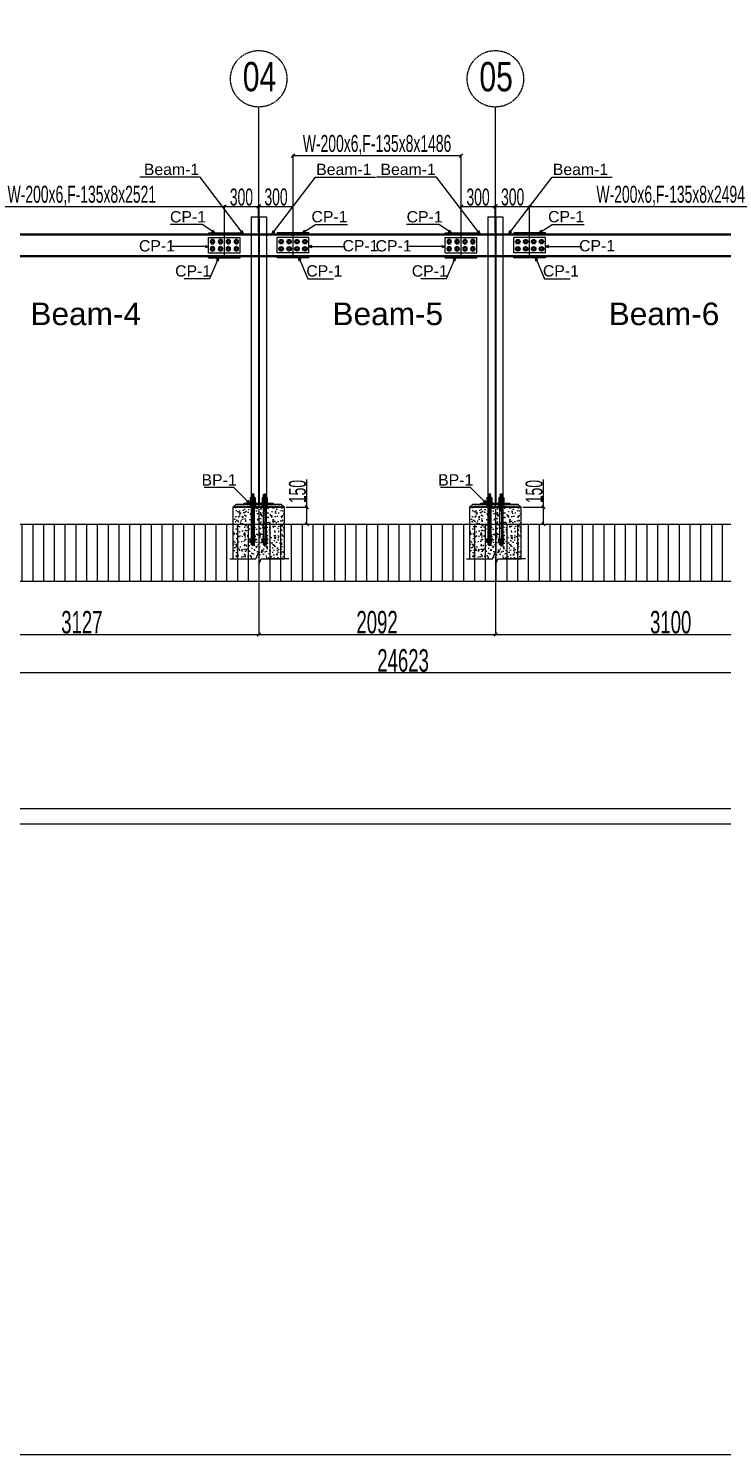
# Model space of a CAD drawing. Header units: millimetres. Extents: x -2070542 to 12330240, y -55001 to 6949969.
# Drawn here: x 1817952 to 1824087, y -55001 to -42397 of the extents above; entities that cross this region are included whole.
import ezdxf

# ---------------------------------------------------------------- set-up
doc = ezdxf.new("R2010")
doc.units = ezdxf.units.MM
doc.header["$LTSCALE"] = 0.5
doc.header["$PDMODE"] = 3
doc.linetypes.add('CENTER2', pattern=[1.125, 0.75, -0.125, 0.125, -0.125])
doc.linetypes.add('DASHDOT2', pattern=[0.5, 0.25, -0.125, 0, -0.125])
for name, color, linetype, lineweight in [('Dimantion', 7, 'Continuous', 9), ('GRIED', 251, 'Continuous', 5), ('HACTH', 8, 'Continuous', 5), ('Profile Sheet', 130, 'Continuous', 9), ('steel col', 1, 'Continuous', 13)]:
    doc.layers.add(name, color=color, linetype=linetype, lineweight=lineweight)
doc.layers.add('G text', color=7, linetype='Continuous')
doc.styles.add('MONOTEXT', font='arial.ttf')
doc.styles.get("Standard").update_dxf_attribs({"font": 'swisscl.ttf', "width": 0.8})
doc.styles.add('style01', font='swisscl.ttf')
doc.dimstyles.new('dim40', dxfattribs={"dimtxt": 40, "dimasz": 30, "dimexe": 10, "dimexo": 15, "dimgap": 5, "dimtad": 1, "dimdec": 0, "dimzin": 0, "dimdsep": 46, "dimtxsty": 'Standard', "dimblk": 'OBLIQUE', "dimcen": 0, "dimclrd": 94, "dimclre": 94, "dimclrt": 6, "dimadec": 0, "dimazin": 0, "dimtfac": 1, "dimtdec": 0, "dimtofl": 0, "dimtmove": 0, "dimatfit": 3, "dimldrblk": 'OPEN30', "dimfxl": 100, "dimtolj": 1, "dimtzin": 0, "dimlwd": 13, "dimlwe": 13, "dimarcsym": 0})
pattern_1 = [(50, (2101750.92, -80090), (91.092334, -7.969543), [9.525, -104.775]), (355, (2101750.92, -80090), (-17.621413, 95.52832), [7.62, -83.82]), (100.451, (2101758.51, -80090.67), (73.47125, 87.558344), [8.095, -89.045]), (46.1842, (2101750.92, -80064.6), (135.53952, -21.021164), [14.2875, -157.1625]), (96.6356, (2101762.22, -80066.35), (118.70212, 123.71278), [12.1425, -133.5675]), (351.184, (2101750.92, -80064.6), (118.7023, 123.71256), [11.43, -125.73]), (21, (2101763.62, -80070.95), (75.80744, -51.13276), [9.525, -104.775]), (326, (2101763.62, -80070.95), (30.901014, 92.093983), [7.62, -83.82]), (71.4514, (2101769.94, -80075.21), (106.708245, 40.96143), [8.095, -89.045]), (37.5, (2101750.92, -80090.003), (1.5443016, 42.2775194), [0, -82.804, 0, -85.09, 0, -84.1375]), (7.5, (2101750.92, -80090.003), (33.409831, 50.0902874), [0, -48.514, 0, -80.899, 0, -32.0675]), (327.5, (2101722.6, -80090.003), (67.7952976, -2.864372), [0, -31.75, 0, -99.06, 0, -131.445]), (317.5, (2101709.9, -80090.003), (74.064591, 12.713246), [0, -41.275, 0, -65.786, 0, -93.345])]
pattern_2 = [(180, (1538222.855, -80095.003), (-2.38125, 4.7625), [0, -4.7625])]
pattern_3 = [(50, (2103842.92, -80090), (91.092334, -7.969543), [9.525, -104.775]), (355, (2103842.92, -80090), (-17.621413, 95.52832), [7.62, -83.82]), (100.451, (2103850.51, -80090.67), (73.47125, 87.558344), [8.095, -89.045]), (46.1842, (2103842.92, -80064.6), (135.53952, -21.021164), [14.2875, -157.1625]), (96.6356, (2103854.22, -80066.35), (118.70212, 123.71278), [12.1425, -133.5675]), (351.184, (2103842.92, -80064.6), (118.7023, 123.71256), [11.43, -125.73]), (21, (2103855.62, -80070.95), (75.80744, -51.13276), [9.525, -104.775]), (326, (2103855.62, -80070.95), (30.901014, 92.093983), [7.62, -83.82]), (71.4514, (2103861.94, -80075.21), (106.708245, 40.96143), [8.095, -89.045]), (37.5, (2103842.92, -80090.003), (1.5443016, 42.2775194), [0, -82.804, 0, -85.09, 0, -84.1375]), (7.5, (2103842.92, -80090.003), (33.409831, 50.0902874), [0, -48.514, 0, -80.899, 0, -32.0675]), (327.5, (2103814.6, -80090.003), (67.7952976, -2.864372), [0, -31.75, 0, -99.06, 0, -131.445]), (317.5, (2103801.9, -80090.003), (74.064591, 12.713246), [0, -41.275, 0, -65.786, 0, -93.345])]
pattern_4 = [(180, (1540314.855, -80095.003), (-2.38125, 4.7625), [0, -4.7625])]

# ---------------------------------------------------------------- blocks, each defined once
blk = doc.blocks.new('Hex Nut - 10 mm side')
at = {"color": 0, "linetype": 'Continuous'}
for p, q in [((-9.2, -6.8), (-9.2, 6.8)), ((-0.7, 9.1), (-8.5, 9.1)), ((-0.7, 4.5), (-8.5, 4.5)), ((0, -6.8), (0, 6.8)), ((-0.7, -4.5), (-8.5, -4.5)), ((-0.7, -9.1), (-8.5, -9.1))]:
    blk.add_line(p, q, dxfattribs=at)
for centre, radius, start, end in [((-5, 6.8), 4.19, 147.1328, 212.8672), ((6.6, 0), 15.7, 163.2214, 196.7786), ((-4.2, 6.8), 4.19, 327.1328, 32.8672), ((-15.7, 0), 15.7, 343.2214, 16.7787), ((-5, -6.8), 4.19, 147.1328, 212.8672), ((-4.2, -6.8), 4.19, 327.1328, 32.8672)]:
    blk.add_arc(centre, radius, start, end, dxfattribs=at)
blk = doc.blocks.new('dfewer')
at = {"layer": 'Profile Sheet', "ltscale": 8}
blk.add_line((2170268, 1870420), (2170268, 1869965), dxfattribs=at)
at = {"layer": 'steel col', "lineweight": 9}
for p, q in [((2170280, 1870415), (2170256, 1870415)), ((2170258, 1870412), (2170256, 1870415)), ((2170279, 1870412), (2170256, 1870415)), ((2170256, 1870410), (2170258, 1870412)), ((2170280, 1870410), (2170256, 1870410)), ((2170258, 1870407), (2170256, 1870410)), ((2170279, 1870407), (2170256, 1870410)), ((2170256, 1870405), (2170258, 1870407)), ((2170280, 1870405), (2170256, 1870405)), ((2170258, 1870402), (2170256, 1870405)), ((2170279, 1870402), (2170256, 1870405)), ((2170256, 1870400), (2170258, 1870402)), ((2170280, 1870400), (2170256, 1870400)), ((2170258, 1870397), (2170256, 1870400)), ((2170279, 1870397), (2170256, 1870400)), ((2170256, 1870395), (2170258, 1870397)), ((2170280, 1870395), (2170256, 1870395)), ((2170258, 1870392), (2170256, 1870395)), ((2170279, 1870392), (2170256, 1870395)), ((2170256, 1870390), (2170258, 1870392)), ((2170280, 1870390), (2170256, 1870390)), ((2170258, 1870387), (2170256, 1870390)), ((2170279, 1870387), (2170256, 1870390)), ((2170256, 1870385), (2170258, 1870387)), ((2170280, 1870385), (2170256, 1870385)), ((2170257, 1870383), (2170256, 1870385)), ((2170271, 1870383), (2170256, 1870385)), ((2170279, 1870412), (2170258, 1870412)), ((2170280, 1870410), (2170258, 1870412)), ((2170279, 1870407), (2170258, 1870407)), ((2170280, 1870405), (2170258, 1870407)), ((2170279, 1870402), (2170258, 1870402)), ((2170280, 1870400), (2170258, 1870402)), ((2170279, 1870397), (2170258, 1870397)), ((2170280, 1870395), (2170258, 1870397)), ((2170279, 1870392), (2170258, 1870392)), ((2170280, 1870390), (2170258, 1870392)), ((2170279, 1870387), (2170258, 1870387)), ((2170280, 1870385), (2170258, 1870387)), ((2170279, 1870412), (2170280, 1870415)), ((2170280, 1870410), (2170279, 1870412)), ((2170279, 1870407), (2170280, 1870410)), ((2170280, 1870405), (2170279, 1870407)), ((2170279, 1870402), (2170280, 1870405)), ((2170280, 1870400), (2170279, 1870402)), ((2170279, 1870397), (2170280, 1870400)), ((2170280, 1870395), (2170279, 1870397)), ((2170279, 1870392), (2170280, 1870395)), ((2170280, 1870390), (2170279, 1870392)), ((2170279, 1870387), (2170280, 1870390)), ((2170280, 1870385), (2170279, 1870387)), ((2170279, 1870383), (2170280, 1870385)), ((2170239, 1870338), (2170239, 1870335)), ((2170297, 1870338), (2170239, 1870338)), ((2170268, 1870335), (2170239, 1870335)), ((2170239, 1870335), (2170298, 1870335)), ((2170288, 1870335), (2170248, 1870335)), ((2170280, 1870335), (2170256, 1870335)), ((2170256, 1870332), (2170258, 1870335)), ((2170280, 1870332), (2170256, 1870332)), ((2170258, 1870330), (2170256, 1870332)), ((2170279, 1870330), (2170256, 1870332)), ((2170256, 1870327), (2170258, 1870330)), ((2170280, 1870327), (2170256, 1870327)), ((2170258, 1870325), (2170256, 1870327)), ((2170280, 1870301), (2170256, 1870301)), ((2170258, 1870298), (2170256, 1870301)), ((2170279, 1870298), (2170256, 1870301)), ((2170256, 1870295), (2170258, 1870298)), ((2170280, 1870295), (2170256, 1870295)), ((2170280, 1870295), (2170256, 1870295)), ((2170258, 1870292), (2170256, 1870295)), ((2170279, 1870292), (2170256, 1870295)), ((2170256, 1870289), (2170258, 1870292)), ((2170280, 1870289), (2170256, 1870289)), ((2170280, 1870289), (2170256, 1870289)), ((2170258, 1870287), (2170256, 1870289)), ((2170279, 1870287), (2170256, 1870289)), ((2170256, 1870284), (2170258, 1870287)), ((2170280, 1870284), (2170256, 1870284)), ((2170280, 1870284), (2170256, 1870284)), ((2170258, 1870281), (2170256, 1870284)), ((2170279, 1870281), (2170256, 1870284)), ((2170256, 1870278), (2170258, 1870281)), ((2170280, 1870278), (2170256, 1870278)), ((2170280, 1870278), (2170256, 1870278)), ((2170258, 1870276), (2170256, 1870278)), ((2170279, 1870276), (2170256, 1870278)), ((2170256, 1870273), (2170258, 1870276)), ((2170280, 1870273), (2170256, 1870273)), ((2170280, 1870273), (2170256, 1870273)), ((2170258, 1870270), (2170256, 1870273)), ((2170279, 1870270), (2170256, 1870273)), ((2170256, 1870267), (2170258, 1870270)), ((2170280, 1870267), (2170256, 1870267)), ((2170280, 1870267), (2170256, 1870267)), ((2170258, 1870265), (2170256, 1870267)), ((2170279, 1870265), (2170256, 1870267)), ((2170256, 1870265), (2170280, 1870265)), ((2170257, 1870323), (2170258, 1870325)), ((2170279, 1870335), (2170258, 1870335)), ((2170280, 1870332), (2170258, 1870335)), ((2170279, 1870330), (2170258, 1870330)), ((2170280, 1870327), (2170258, 1870330)), ((2170279, 1870325), (2170258, 1870325)), ((2170280, 1870323), (2170258, 1870325)), ((2170279, 1870298), (2170258, 1870298)), ((2170280, 1870295), (2170258, 1870298)), ((2170279, 1870292), (2170258, 1870292)), ((2170280, 1870289), (2170258, 1870292)), ((2170279, 1870287), (2170258, 1870287)), ((2170280, 1870284), (2170258, 1870287)), ((2170279, 1870281), (2170258, 1870281)), ((2170280, 1870278), (2170258, 1870281)), ((2170279, 1870276), (2170258, 1870276)), ((2170280, 1870273), (2170258, 1870276)), ((2170279, 1870270), (2170258, 1870270)), ((2170280, 1870267), (2170258, 1870270)), ((2170279, 1870265), (2170258, 1870265)), ((2170268, 1870335), (2170297, 1870335)), ((2170280, 1870332), (2170279, 1870335)), ((2170279, 1870330), (2170280, 1870332)), ((2170280, 1870327), (2170279, 1870330)), ((2170279, 1870325), (2170280, 1870327)), ((2170280, 1870323), (2170279, 1870325)), ((2170279, 1870298), (2170280, 1870301)), ((2170280, 1870295), (2170279, 1870298)), ((2170279, 1870292), (2170280, 1870295)), ((2170280, 1870289), (2170279, 1870292)), ((2170279, 1870287), (2170280, 1870289)), ((2170280, 1870284), (2170279, 1870287)), ((2170279, 1870281), (2170280, 1870284)), ((2170280, 1870278), (2170279, 1870281)), ((2170279, 1870276), (2170280, 1870278)), ((2170280, 1870273), (2170279, 1870276)), ((2170279, 1870270), (2170280, 1870273)), ((2170280, 1870267), (2170279, 1870270)), ((2170279, 1870265), (2170280, 1870267)), ((2170297, 1870335), (2170297, 1870338)), ((2170268, 1870015), (2170239, 1870015)), ((2170239, 1870015), (2170297, 1870015)), ((2170239, 1870015), (2170239, 1870012)), ((2170297, 1870012), (2170239, 1870012)), ((2170288, 1870015), (2170248, 1870015)), ((2170268, 1870015), (2170297, 1870015)), ((2170297, 1870015), (2170297, 1870012)), ((2170256, 1869985), (2170258, 1869987)), ((2170280, 1869985), (2170256, 1869985)), ((2170258, 1869982), (2170256, 1869985)), ((2170279, 1869982), (2170256, 1869985)), ((2170256, 1869980), (2170258, 1869982)), ((2170280, 1869980), (2170256, 1869980)), ((2170258, 1869977), (2170256, 1869980)), ((2170279, 1869977), (2170256, 1869980)), ((2170256, 1869975), (2170258, 1869977)), ((2170280, 1869975), (2170256, 1869975)), ((2170258, 1869972), (2170256, 1869975)), ((2170279, 1869972), (2170256, 1869975)), ((2170256, 1869970), (2170258, 1869972)), ((2170280, 1869970), (2170256, 1869970)), ((2170258, 1869967), (2170256, 1869970)), ((2170279, 1869967), (2170256, 1869970)), ((2170256, 1869965), (2170258, 1869967)), ((2170280, 1869965), (2170256, 1869965)), ((2170258, 1869987), (2170257, 1869989)), ((2170279, 1869987), (2170258, 1869987)), ((2170280, 1869985), (2170258, 1869987)), ((2170279, 1869982), (2170258, 1869982)), ((2170280, 1869980), (2170258, 1869982)), ((2170279, 1869977), (2170258, 1869977)), ((2170280, 1869975), (2170258, 1869977)), ((2170279, 1869972), (2170258, 1869972)), ((2170280, 1869970), (2170258, 1869972)), ((2170279, 1869967), (2170258, 1869967)), ((2170279, 1869967), (2170258, 1869967)), ((2170280, 1869965), (2170258, 1869967)), ((2170279, 1869987), (2170265, 1869989)), ((2170279, 1869987), (2170280, 1869989)), ((2170280, 1869985), (2170279, 1869987)), ((2170279, 1869982), (2170280, 1869985)), ((2170280, 1869980), (2170279, 1869982)), ((2170279, 1869977), (2170280, 1869980)), ((2170280, 1869975), (2170279, 1869977)), ((2170279, 1869972), (2170280, 1869975)), ((2170280, 1869970), (2170279, 1869972)), ((2170279, 1869967), (2170280, 1869970)), ((2170280, 1869965), (2170279, 1869967))]:
    blk.add_line(p, q, dxfattribs=at)
blk.add_lwpolyline([(2170280, 1869965), (2170280, 1870301), (2170256, 1870301), (2170256, 1869965)], dxfattribs=at)
at = {"layer": 'steel col', "lineweight": 9, "extrusion": (0, 0, -1), "yscale": 2.453299200162292, "rotation": 90}
for p, xscale, zscale in [((-2170268, 1870383), 2.453299200162292, -2.4532992), ((-2170268, 1870361), 2.453299200162292, -2.4532992), ((-2170268, 1869989), -2.453299200162292, -2.453299200162292)]:
    blk.add_blockref('Hex Nut - 10 mm side', p, dxfattribs=dict(at, xscale=xscale, zscale=zscale))
at = {"layer": 'steel col', "lineweight": 9, "yscale": 2.453299200162292, "zscale": 2.453299200162292, "rotation": 90}
for p, xscale in [((2170268, 1870383), 2.453299200162292), ((2170268, 1870361), 2.453299200162292), ((2170268, 1870323), 2.453299200162292), ((2170268, 1869989), -2.453299200162292)]:
    blk.add_blockref('Hex Nut - 10 mm side', p, dxfattribs=dict(at, xscale=xscale))
blk = doc.blocks.new('_Oblique')
at = {"color": 0, "linetype": 'ByBlock', "lineweight": -2}
blk.add_line((-0.5, -0.5), (0.5, 0.5), dxfattribs=at)
blk = doc.blocks.new('_Open30')
at = {"color": 0, "linetype": 'ByBlock', "lineweight": -2}
for p, q in [((-1, 0.27), (0, 0)), ((0, 0), (-1, -0.27)), ((0, 0), (-1, 0))]:
    blk.add_line(p, q, dxfattribs=at)
blk = doc.blocks.new('*D96')
at = {"color": 94, "lineweight": 13, "transparency": 16777216}
for p, q in [((1820412, -46629), (1820412, -46382)), ((1820229, -46629), (1820422, -46629)), ((1820412, -46779), (1820412, -46629)), ((1820229, -46779), (1820422, -46779))]:
    blk.add_line(p, q, dxfattribs=at)
at = {"layer": 'Defpoints', "color": 0, "lineweight": 13, "transparency": 16777216}
for p in [(1820214, -46629), (1820412, -46629), (1820214, -46779)]:
    blk.add_point(p, dxfattribs=at)
at = {"color": 94, "lineweight": 13, "transparency": 16777216, "xscale": 30, "yscale": 30, "zscale": 30}
for p, rotation in [((1820412, -46629), 90), ((1820412, -46779), 270)]:
    blk.add_blockref('_Oblique', p, dxfattribs=dict(at, rotation=rotation))
at = {"color": 6, "lineweight": 18, "transparency": 16777216, "insert": (1820330, -46490), "char_height": 150, "attachment_point": 5, "rotation": 90}
blk.add_mtext('\\A1;150', dxfattribs=at)
blk = doc.blocks.new('*D97')
at = {"color": 94, "lineweight": 13, "transparency": 16777216}
for p, q in [((1820412, -46629), (1820412, -46382)), ((1820229, -46629), (1820422, -46629)), ((1820412, -46779), (1820412, -46629)), ((1820229, -46779), (1820422, -46779))]:
    blk.add_line(p, q, dxfattribs=at)
at = {"layer": 'Defpoints', "color": 0, "lineweight": 13, "transparency": 16777216}
for p in [(1820214, -46629), (1820412, -46629), (1820214, -46779)]:
    blk.add_point(p, dxfattribs=at)
at = {"color": 94, "lineweight": 13, "transparency": 16777216, "xscale": 30, "yscale": 30, "zscale": 30}
for p, rotation in [((1820412, -46629), 90), ((1820412, -46779), 270)]:
    blk.add_blockref('_Oblique', p, dxfattribs=dict(at, rotation=rotation))
at = {"color": 6, "lineweight": 18, "transparency": 16777216, "insert": (1820330, -46490), "char_height": 150, "attachment_point": 5, "rotation": 90}
blk.add_mtext('\\A1;150', dxfattribs=at)
blk = doc.blocks.new('*D98')
at = {"color": 94, "lineweight": 13, "transparency": 16777216}
for p, q in [((1822504, -46629), (1822504, -46382)), ((1822321, -46629), (1822514, -46629)), ((1822504, -46779), (1822504, -46629)), ((1822321, -46779), (1822514, -46779))]:
    blk.add_line(p, q, dxfattribs=at)
at = {"layer": 'Defpoints', "color": 0, "lineweight": 13, "transparency": 16777216}
for p in [(1822306, -46629), (1822504, -46629), (1822306, -46779)]:
    blk.add_point(p, dxfattribs=at)
at = {"color": 94, "lineweight": 13, "transparency": 16777216, "xscale": 30, "yscale": 30, "zscale": 30}
for p, rotation in [((1822504, -46629), 90), ((1822504, -46779), 270)]:
    blk.add_blockref('_Oblique', p, dxfattribs=dict(at, rotation=rotation))
at = {"color": 6, "lineweight": 18, "transparency": 16777216, "insert": (1822422, -46490), "char_height": 150, "attachment_point": 5, "rotation": 90}
blk.add_mtext('\\A1;150', dxfattribs=at)
blk = doc.blocks.new('*D99')
at = {"color": 94, "lineweight": 13, "transparency": 16777216}
for p, q in [((1822504, -46629), (1822504, -46382)), ((1822321, -46629), (1822514, -46629)), ((1822504, -46779), (1822504, -46629)), ((1822321, -46779), (1822514, -46779))]:
    blk.add_line(p, q, dxfattribs=at)
at = {"layer": 'Defpoints', "color": 0, "lineweight": 13, "transparency": 16777216}
for p in [(1822306, -46629), (1822504, -46629), (1822306, -46779)]:
    blk.add_point(p, dxfattribs=at)
at = {"color": 94, "lineweight": 13, "transparency": 16777216, "xscale": 30, "yscale": 30, "zscale": 30}
for p, rotation in [((1822504, -46629), 90), ((1822504, -46779), 270)]:
    blk.add_blockref('_Oblique', p, dxfattribs=dict(at, rotation=rotation))
at = {"color": 6, "lineweight": 18, "transparency": 16777216, "insert": (1822422, -46490), "char_height": 150, "attachment_point": 5, "rotation": 90}
blk.add_mtext('\\A1;150', dxfattribs=at)
blk = doc.blocks.new('18 mm nut')
at = {"color": 1, "lineweight": 0}
blk.add_lwpolyline([(2042694, 1753460), (2042685, 1753446), (2042694, 1753431), (2042711, 1753431), (2042719, 1753446), (2042711, 1753460)], close=True, dxfattribs=at)
at = {"lineweight": 0}
blk.add_circle((2042702, 1753446), 20, dxfattribs=at)
at = {"color": 7, "linetype": 'DASHDOT2', "lineweight": 15, "ltscale": 20}
blk.add_circle((2042702, 1753446), 11, dxfattribs=at)
at = {"color": 1, "lineweight": 0}
blk.add_circle((2042702, 1753446), 9, dxfattribs=at)
blk = doc.blocks.new('erwrrw')
at = {"layer": 'steel col', "lineweight": 18}
for p, q in [((1844169, 59694), (1844169, 59829)), ((1844169, 59829), (1844449, 59829)), ((1844449, 59694), (1844449, 59829)), ((1844169, 59694), (1844449, 59694))]:
    blk.add_line(p, q, dxfattribs=at)
at = {"lineweight": 13, "extrusion": (0, 0, -1), "zscale": -1}
for p, rotation in [((-2164676, -2613126), 42.52046294639687), ((-2164676, -2613190), 42.52046294639687), ((-2164746, -2613126), 42.52046294639698), ((-2164746, -2613190), 42.52046294639698), ((-2164816, -2613126), 42.52046294639698), ((-2164816, -2613190), 42.52046294639698), ((-2164886, -2613126), 42.52046294639687), ((-2164886, -2613190), 42.52046294639687)]:
    blk.add_blockref('18 mm nut', p, dxfattribs=dict(at, rotation=rotation))
blk = doc.blocks.new('tetet')
at = {"lineweight": 13}
blk.add_line((1842239, 59281), (1842239, 59491), dxfattribs=at)
at = {"color": 6, "const_width": 22}
for points in [[(1842134, 59501), (1842134, 59483)], [(1842204, 59501), (1842204, 59483)], [(1842274, 59501), (1842274, 59483)], [(1842344, 59501), (1842344, 59483)], [(1842134, 59299), (1842134, 59281)], [(1842204, 59299), (1842204, 59281)], [(1842274, 59299), (1842274, 59281)], [(1842344, 59299), (1842344, 59281)]]:
    blk.add_lwpolyline(points, dxfattribs=at)
at = {"layer": 'steel col', "lineweight": 18}
for p, q in [((1842099, 59501), (1842379, 59501)), ((1842099, 59501), (1842099, 59491)), ((1842134, 59483), (1842134, 59493)), ((1842204, 59483), (1842204, 59493)), ((1842274, 59483), (1842274, 59493)), ((1842344, 59483), (1842344, 59493)), ((1842379, 59501), (1842379, 59491)), ((1842099, 59281), (1842099, 59291)), ((1842099, 59281), (1842379, 59281)), ((1842134, 59281), (1842134, 59291)), ((1842204, 59281), (1842204, 59291)), ((1842274, 59281), (1842274, 59291)), ((1842344, 59281), (1842344, 59291)), ((1842379, 59281), (1842379, 59291))]:
    blk.add_line(p, q, dxfattribs=at)
at = {"lineweight": 13}
blk.add_blockref('erwrrw', (-2070, -371), dxfattribs=at)
blk = doc.blocks.new('*D108')
at = {"color": 94, "lineweight": 13, "transparency": 16777216}
for p, q in [((1822082, -44198), (1822082, -43959)), ((1822082, -43969), (1822382, -43969)), ((1822382, -44198), (1822382, -43959))]:
    blk.add_line(p, q, dxfattribs=at)
at = {"layer": 'Defpoints', "color": 0, "lineweight": 13, "transparency": 16777216}
for p in [(1822382, -43969), (1822082, -44213), (1822382, -44213)]:
    blk.add_point(p, dxfattribs=at)
at = {"color": 94, "lineweight": 13, "transparency": 16777216, "xscale": 30, "yscale": 30, "zscale": 30, "rotation": 180}
blk.add_blockref('_Oblique', (1822082, -43969), dxfattribs=at)
at = {"color": 94, "lineweight": 13, "transparency": 16777216, "xscale": 30, "yscale": 30, "zscale": 30}
blk.add_blockref('_Oblique', (1822382, -43969), dxfattribs=at)
at = {"color": 6, "lineweight": 18, "transparency": 16777216, "insert": (1822232, -43887), "char_height": 150, "attachment_point": 5}
blk.add_mtext('\\A1;300', dxfattribs=at)
blk = doc.blocks.new('*D109')
at = {"color": 94, "lineweight": 13, "transparency": 16777216}
for p, q in [((1821776, -44198), (1821776, -43960)), ((1821776, -43970), (1822076, -43970)), ((1822076, -44198), (1822076, -43960))]:
    blk.add_line(p, q, dxfattribs=at)
at = {"layer": 'Defpoints', "color": 0, "lineweight": 13, "transparency": 16777216}
for p in [(1822076, -43970), (1821776, -44213), (1822076, -44213)]:
    blk.add_point(p, dxfattribs=at)
at = {"color": 94, "lineweight": 13, "transparency": 16777216, "xscale": 30, "yscale": 30, "zscale": 30, "rotation": 180}
blk.add_blockref('_Oblique', (1821776, -43970), dxfattribs=at)
at = {"color": 94, "lineweight": 13, "transparency": 16777216, "xscale": 30, "yscale": 30, "zscale": 30}
blk.add_blockref('_Oblique', (1822076, -43970), dxfattribs=at)
at = {"color": 6, "lineweight": 18, "transparency": 16777216, "insert": (1821926, -43888), "char_height": 150, "attachment_point": 5}
blk.add_mtext('\\A1;300', dxfattribs=at)
blk = doc.blocks.new('*D110')
at = {"color": 94, "lineweight": 13, "transparency": 16777216}
for p, q in [((1819990, -44198), (1819990, -43959)), ((1819990, -43969), (1820290, -43969)), ((1820290, -44198), (1820290, -43959))]:
    blk.add_line(p, q, dxfattribs=at)
at = {"layer": 'Defpoints', "color": 0, "lineweight": 13, "transparency": 16777216}
for p in [(1820290, -43969), (1819990, -44213), (1820290, -44213)]:
    blk.add_point(p, dxfattribs=at)
at = {"color": 94, "lineweight": 13, "transparency": 16777216, "xscale": 30, "yscale": 30, "zscale": 30, "rotation": 180}
blk.add_blockref('_Oblique', (1819990, -43969), dxfattribs=at)
at = {"color": 94, "lineweight": 13, "transparency": 16777216, "xscale": 30, "yscale": 30, "zscale": 30}
blk.add_blockref('_Oblique', (1820290, -43969), dxfattribs=at)
at = {"color": 6, "lineweight": 18, "transparency": 16777216, "insert": (1820140, -43887), "char_height": 150, "attachment_point": 5}
blk.add_mtext('\\A1;300', dxfattribs=at)
blk = doc.blocks.new('*D111')
at = {"color": 94, "lineweight": 13, "transparency": 16777216}
for p, q in [((1819684, -44198), (1819684, -43960)), ((1819684, -43970), (1819984, -43970)), ((1819984, -44198), (1819984, -43960))]:
    blk.add_line(p, q, dxfattribs=at)
at = {"layer": 'Defpoints', "color": 0, "lineweight": 13, "transparency": 16777216}
for p in [(1819984, -43970), (1819684, -44213), (1819984, -44213)]:
    blk.add_point(p, dxfattribs=at)
at = {"color": 94, "lineweight": 13, "transparency": 16777216, "xscale": 30, "yscale": 30, "zscale": 30, "rotation": 180}
blk.add_blockref('_Oblique', (1819684, -43970), dxfattribs=at)
at = {"color": 94, "lineweight": 13, "transparency": 16777216, "xscale": 30, "yscale": 30, "zscale": 30}
blk.add_blockref('_Oblique', (1819984, -43970), dxfattribs=at)
at = {"color": 6, "lineweight": 18, "transparency": 16777216, "insert": (1819834, -43888), "char_height": 150, "attachment_point": 5}
blk.add_mtext('\\A1;300', dxfattribs=at)
blk = doc.blocks.new('*D123')
at = {"color": 94, "lineweight": 13, "transparency": 16777216}
for p, q in [((1817163, -44198), (1817163, -43960)), ((1817163, -43970), (1819684, -43970)), ((1819684, -44198), (1819684, -43960))]:
    blk.add_line(p, q, dxfattribs=at)
at = {"layer": 'Defpoints', "color": 0, "lineweight": 13, "transparency": 16777216}
for p in [(1819684, -43970), (1817163, -44213), (1819684, -44213)]:
    blk.add_point(p, dxfattribs=at)
at = {"color": 94, "lineweight": 13, "transparency": 16777216, "xscale": 30, "yscale": 30, "zscale": 30, "rotation": 180}
blk.add_blockref('_Oblique', (1817163, -43970), dxfattribs=at)
at = {"color": 94, "lineweight": 13, "transparency": 16777216, "xscale": 30, "yscale": 30, "zscale": 30}
blk.add_blockref('_Oblique', (1819684, -43970), dxfattribs=at)
at = {"color": 6, "lineweight": 18, "transparency": 16777216, "insert": (1818423, -43876), "char_height": 150, "attachment_point": 5}
blk.add_mtext('\\A1;W-200x6,F-135x8x2521', dxfattribs=at)
blk = doc.blocks.new('*D124')
at = {"color": 94, "lineweight": 13, "transparency": 16777216}
for p, q in [((1820290, -44198), (1820290, -43511)), ((1820290, -43521), (1821776, -43521)), ((1821776, -44198), (1821776, -43511))]:
    blk.add_line(p, q, dxfattribs=at)
at = {"layer": 'Defpoints', "color": 0, "lineweight": 13, "transparency": 16777216}
for p in [(1821776, -43521), (1820290, -44213), (1821776, -44213)]:
    blk.add_point(p, dxfattribs=at)
at = {"color": 94, "lineweight": 13, "transparency": 16777216, "xscale": 30, "yscale": 30, "zscale": 30, "rotation": 180}
blk.add_blockref('_Oblique', (1820290, -43521), dxfattribs=at)
at = {"color": 94, "lineweight": 13, "transparency": 16777216, "xscale": 30, "yscale": 30, "zscale": 30}
blk.add_blockref('_Oblique', (1821776, -43521), dxfattribs=at)
at = {"color": 6, "lineweight": 18, "transparency": 16777216, "insert": (1821033, -43427), "char_height": 150, "attachment_point": 5}
blk.add_mtext('\\A1;W-200x6,F-135x8x1486', dxfattribs=at)
blk = doc.blocks.new('*D125')
at = {"color": 94, "lineweight": 13, "transparency": 16777216}
for p, q in [((1822382, -44198), (1822382, -43960)), ((1822382, -43970), (1824876, -43970)), ((1824876, -44198), (1824876, -43960))]:
    blk.add_line(p, q, dxfattribs=at)
at = {"layer": 'Defpoints', "color": 0, "lineweight": 13, "transparency": 16777216}
for p in [(1824876, -43970), (1822382, -44213), (1824876, -44213)]:
    blk.add_point(p, dxfattribs=at)
at = {"color": 94, "lineweight": 13, "transparency": 16777216, "xscale": 30, "yscale": 30, "zscale": 30, "rotation": 180}
blk.add_blockref('_Oblique', (1822382, -43970), dxfattribs=at)
at = {"color": 94, "lineweight": 13, "transparency": 16777216, "xscale": 30, "yscale": 30, "zscale": 30}
blk.add_blockref('_Oblique', (1824876, -43970), dxfattribs=at)
at = {"color": 6, "lineweight": 18, "transparency": 16777216, "insert": (1823629, -43876), "char_height": 150, "attachment_point": 5}
blk.add_mtext('\\A1;W-200x6,F-135x8x2494', dxfattribs=at)
blk = doc.blocks.new('*D194')
at = {"color": 94, "lineweight": 13, "transparency": 16777216}
for p, q in [((1816860, -46644), (1816860, -47763)), ((1819987, -46644), (1819987, -47763)), ((1816860, -47753), (1819987, -47753))]:
    blk.add_line(p, q, dxfattribs=at)
at = {"layer": 'Defpoints', "color": 0, "lineweight": 13, "transparency": 16777216}
for p in [(1816860, -46629), (1819987, -46629), (1819987, -47753)]:
    blk.add_point(p, dxfattribs=at)
at = {"color": 94, "lineweight": 13, "transparency": 16777216, "xscale": 30, "yscale": 30, "zscale": 30, "rotation": 180}
blk.add_blockref('_Oblique', (1816860, -47753), dxfattribs=at)
at = {"color": 94, "lineweight": 13, "transparency": 16777216, "xscale": 30, "yscale": 30, "zscale": 30}
blk.add_blockref('_Oblique', (1819987, -47753), dxfattribs=at)
at = {"color": 6, "lineweight": 18, "transparency": 16777216, "insert": (1818423, -47646), "char_height": 200, "attachment_point": 5}
blk.add_mtext('\\A1;3127', dxfattribs=at)
blk = doc.blocks.new('*D195')
at = {"color": 94, "lineweight": 13, "transparency": 16777216}
for p, q in [((1819987, -46644), (1819987, -47763)), ((1822079, -46644), (1822079, -47763)), ((1819987, -47753), (1822079, -47753))]:
    blk.add_line(p, q, dxfattribs=at)
at = {"layer": 'Defpoints', "color": 0, "lineweight": 13, "transparency": 16777216}
for p in [(1819987, -46629), (1822079, -46629), (1822079, -47753)]:
    blk.add_point(p, dxfattribs=at)
at = {"color": 94, "lineweight": 13, "transparency": 16777216, "xscale": 30, "yscale": 30, "zscale": 30, "rotation": 180}
blk.add_blockref('_Oblique', (1819987, -47753), dxfattribs=at)
at = {"color": 94, "lineweight": 13, "transparency": 16777216, "xscale": 30, "yscale": 30, "zscale": 30}
blk.add_blockref('_Oblique', (1822079, -47753), dxfattribs=at)
at = {"color": 6, "lineweight": 18, "transparency": 16777216, "insert": (1821033, -47646), "char_height": 200, "attachment_point": 5}
blk.add_mtext('\\A1;2092', dxfattribs=at)
blk = doc.blocks.new('*D196')
at = {"color": 94, "lineweight": 13, "transparency": 16777216}
for p, q in [((1822079, -46644), (1822079, -47763)), ((1825179, -46644), (1825179, -47763)), ((1822079, -47753), (1825179, -47753))]:
    blk.add_line(p, q, dxfattribs=at)
at = {"layer": 'Defpoints', "color": 0, "lineweight": 13, "transparency": 16777216}
for p in [(1822079, -46629), (1825179, -46629), (1825179, -47753)]:
    blk.add_point(p, dxfattribs=at)
at = {"color": 94, "lineweight": 13, "transparency": 16777216, "xscale": 30, "yscale": 30, "zscale": 30, "rotation": 180}
blk.add_blockref('_Oblique', (1822079, -47753), dxfattribs=at)
at = {"color": 94, "lineweight": 13, "transparency": 16777216, "xscale": 30, "yscale": 30, "zscale": 30}
blk.add_blockref('_Oblique', (1825179, -47753), dxfattribs=at)
at = {"color": 6, "lineweight": 18, "transparency": 16777216, "insert": (1823629, -47646), "char_height": 200, "attachment_point": 5}
blk.add_mtext('\\A1;3100', dxfattribs=at)
blk = doc.blocks.new('*D199')
at = {"color": 94, "lineweight": 13, "transparency": 16777216}
for p, q in [((1808956, -46644), (1808956, -48102)), ((1833579, -46644), (1833579, -48102)), ((1833579, -48092), (1808956, -48092))]:
    blk.add_line(p, q, dxfattribs=at)
at = {"layer": 'Defpoints', "color": 0, "lineweight": 13, "transparency": 16777216}
for p in [(1808956, -46629), (1833579, -46629), (1808956, -48092)]:
    blk.add_point(p, dxfattribs=at)
at = {"color": 94, "lineweight": 13, "transparency": 16777216, "xscale": 30, "yscale": 30, "zscale": 30, "rotation": 180}
blk.add_blockref('_Oblique', (1808956, -48092), dxfattribs=at)
at = {"color": 94, "lineweight": 13, "transparency": 16777216, "xscale": 30, "yscale": 30, "zscale": 30}
blk.add_blockref('_Oblique', (1833579, -48092), dxfattribs=at)
at = {"color": 6, "lineweight": 18, "transparency": 16777216, "insert": (1821263, -47984), "char_height": 200, "attachment_point": 5}
blk.add_mtext('\\A1;24623', dxfattribs=at)

msp = doc.modelspace()

# ---------------------------------------------------------------- hatches: boundary and pattern name
at = {"lineweight": 13}
h = msp.add_hatch(dxfattribs=at)
h.set_pattern_fill('DOTS', color=256, scale=3, style=0)
h.set_pattern_definition(pattern_2)
h.paths.add_polyline_path([(1820187.8, -46603.7), (1819785.9, -46603.7), (1819759.4, -46628.7), (1820214.4, -46628.7)])
h = msp.add_hatch(dxfattribs=at)
h.set_pattern_fill('DOTS', color=256, scale=3, style=0)
h.set_pattern_definition(pattern_2)
h.paths.add_polyline_path([(1820187.8, -46603.7), (1819785.9, -46603.7), (1819759.4, -46628.7), (1820214.4, -46628.7)])
h = msp.add_hatch(dxfattribs=at)
h.set_pattern_fill('DOTS', color=256, scale=3, style=0)
h.set_pattern_definition(pattern_4)
h.paths.add_polyline_path([(1822279.8, -46603.7), (1821877.9, -46603.7), (1821851.4, -46628.7), (1822306.4, -46628.7)])
h = msp.add_hatch(dxfattribs=at)
h.set_pattern_fill('DOTS', color=256, scale=3, style=0)
h.set_pattern_definition(pattern_4)
h.paths.add_polyline_path([(1822279.8, -46603.7), (1821877.9, -46603.7), (1821851.4, -46628.7), (1822306.4, -46628.7)])
at = {"layer": 'Dimantion', "lineweight": 9}
h = msp.add_hatch(dxfattribs=at)
h.set_pattern_fill('ANSI31', color=251, scale=30, angle=45, style=0)
h.set_pattern_definition([(90, (2106884.5, 23581.8), (-95.25, 2e-14), [])])
h.paths.add_polyline_path([(1808395.1, -46778.7), (1834451.1, -46778.7), (1834451.1, -47283.6), (1808395.1, -47283.6)])
at = {"layer": 'HACTH'}
h = msp.add_hatch(dxfattribs=at)
h.set_pattern_fill('AR-CONC', color=256, scale=0.5)
h.set_pattern_definition(pattern_1)
edge = h.paths.add_edge_path()
edge.add_line((1820009.9, -47083.8), (1820214.4, -47083.8))
edge.add_line((1820214.4, -47083.8), (1820214.4, -46628.7))
edge.add_line((1820214.4, -46628.7), (1819759.4, -46628.7))
edge.add_line((1819759.4, -46628.7), (1819759.4, -47083.8))
edge.add_line((1819759.4, -47083.8), (1819961.9, -47083.8))
h = msp.add_hatch(dxfattribs=at)
h.set_pattern_fill('AR-CONC', color=256, scale=0.5)
h.set_pattern_definition(pattern_1)
edge = h.paths.add_edge_path()
edge.add_line((1820009.9, -47083.8), (1820214.4, -47083.8))
edge.add_line((1820214.4, -47083.8), (1820214.4, -46628.7))
edge.add_line((1820214.4, -46628.7), (1819759.4, -46628.7))
edge.add_line((1819759.4, -46628.7), (1819759.4, -47083.8))
edge.add_line((1819759.4, -47083.8), (1819961.9, -47083.8))
h = msp.add_hatch(dxfattribs=at)
h.set_pattern_fill('AR-CONC', color=256, scale=0.5)
h.set_pattern_definition(pattern_3)
edge = h.paths.add_edge_path()
edge.add_line((1822101.9, -47083.8), (1822306.4, -47083.8))
edge.add_line((1822306.4, -47083.8), (1822306.4, -46628.7))
edge.add_line((1822306.4, -46628.7), (1821851.4, -46628.7))
edge.add_line((1821851.4, -46628.7), (1821851.4, -47083.8))
edge.add_line((1821851.4, -47083.8), (1822053.9, -47083.8))
h = msp.add_hatch(dxfattribs=at)
h.set_pattern_fill('AR-CONC', color=256, scale=0.5)
h.set_pattern_definition(pattern_3)
edge = h.paths.add_edge_path()
edge.add_line((1822101.9, -47083.8), (1822306.4, -47083.8))
edge.add_line((1822306.4, -47083.8), (1822306.4, -46628.7))
edge.add_line((1822306.4, -46628.7), (1821851.4, -46628.7))
edge.add_line((1821851.4, -46628.7), (1821851.4, -47083.8))
edge.add_line((1821851.4, -47083.8), (1822053.9, -47083.8))

# ---------------------------------------------------------------- linework, layer by layer
at = {"lineweight": 13}
for p, q in [((1819986.9, -46628.7), (1819986.9, -43091)), ((1822078.9, -46628.7), (1822078.9, -43091)), ((1819919.4, -44062.8), (1820054.4, -44062.8)), ((1819983.9, -44062.8), (1819983.9, -46603.7)), ((1819986.9, -44035.7), (1819986.9, -46603.7)), ((1819986.9, -44035.7), (1819986.9, -46603.7)), ((1819989.9, -44062.8), (1819989.9, -46603.7)), ((1822011.4, -44062.8), (1822146.4, -44062.8)), ((1822075.9, -44062.8), (1822075.9, -46603.7)), ((1822078.9, -44035.7), (1822078.9, -46603.7)), ((1822078.9, -44035.7), (1822078.9, -46603.7)), ((1822081.9, -44062.8), (1822081.9, -46603.7)), ((1819759.4, -46628.7), (1820214.4, -46628.7)), ((1819759.4, -46628.7), (1820214.4, -46628.7)), ((1820187.8, -46603.7), (1819785.9, -46603.7)), ((1820187.8, -46603.7), (1819785.9, -46603.7)), ((1821851.4, -46628.7), (1822306.4, -46628.7)), ((1821851.4, -46628.7), (1822306.4, -46628.7)), ((1822279.8, -46603.7), (1821877.9, -46603.7)), ((1822279.8, -46603.7), (1821877.9, -46603.7)), ((1819730.5, -47083.8), (1819961.9, -47083.8)), ((1819730.5, -47083.8), (1819961.9, -47083.8)), ((1819961.9, -47083.8), (1819986.9, -47021.9)), ((1819961.9, -47083.8), (1819986.9, -47021.9)), ((1819986.9, -47021.9), (1819986.9, -47134.7)), ((1819986.9, -47021.9), (1819986.9, -47134.7)), ((1819986.9, -47134.7), (1820009.9, -47083.8)), ((1819986.9, -47134.7), (1820009.9, -47083.8)), ((1820009.9, -47083.8), (1820205, -47083.8)), ((1820009.9, -47083.8), (1820205, -47083.8)), ((1820252.5, -47083.8), (1820090.9, -47083.8)), ((1820252.5, -47083.8), (1820090.9, -47083.8)), ((1821822.5, -47083.8), (1822053.9, -47083.8)), ((1821822.5, -47083.8), (1822053.9, -47083.8)), ((1822053.9, -47083.8), (1822078.9, -47021.9)), ((1822053.9, -47083.8), (1822078.9, -47021.9)), ((1822078.9, -47021.9), (1822078.9, -47134.7)), ((1822078.9, -47021.9), (1822078.9, -47134.7)), ((1822078.9, -47134.7), (1822101.9, -47083.8)), ((1822078.9, -47134.7), (1822101.9, -47083.8)), ((1822101.9, -47083.8), (1822297, -47083.8)), ((1822101.9, -47083.8), (1822297, -47083.8)), ((1822344.5, -47083.8), (1822182.9, -47083.8)), ((1822344.5, -47083.8), (1822182.9, -47083.8))]:
    msp.add_line(p, q, dxfattribs=at)
for points in [[(1843043.6, -17754.1), (1724747.1, -17754.1), (1724747.1, -55001), (1843043.6, -55001)], [(1835511.8, -29147.6), (1835511.8, -49430.2), (1806939.1, -49430.2), (1806939.1, -29147.6)], [(1835375.6, -29283.7), (1835375.6, -49294.1), (1807075.3, -49294.1), (1807075.3, -29283.7)], [(1820187.8, -46603.7), (1819785.9, -46603.7), (1819759.4, -46628.7), (1820214.4, -46628.7)], [(1820187.8, -46603.7), (1819785.9, -46603.7), (1819759.4, -46628.7), (1820214.4, -46628.7)], [(1822279.8, -46603.7), (1821877.9, -46603.7), (1821851.4, -46628.7), (1822306.4, -46628.7)], [(1822279.8, -46603.7), (1821877.9, -46603.7), (1821851.4, -46628.7), (1822306.4, -46628.7)]]:
    msp.add_lwpolyline(points, close=True, dxfattribs=at)
at = {"layer": 'Dimantion', "color": 251, "lineweight": 9}
msp.add_lwpolyline([(1808395.1, -46778.7), (1834451.1, -46778.7), (1834451.1, -47283.6), (1808395.1, -47283.6)], close=True, dxfattribs=at)
at = {"layer": 'GRIED', "linetype": 'CENTER2', "ltscale": 30}
for centre in [(1819986.9, -42841.7), (1822078.9, -42841.7)]:
    msp.add_circle(centre, 249.4, dxfattribs=at)
at = {"layer": 'HACTH'}
for points in [[(1820009.9, -47083.8), (1820214.4, -47083.8), (1820214.4, -46628.7), (1819759.4, -46628.7), (1819759.4, -47083.8), (1819961.9, -47083.8)], [(1820009.9, -47083.8), (1820214.4, -47083.8), (1820214.4, -46628.7), (1819759.4, -46628.7), (1819759.4, -47083.8), (1819961.9, -47083.8)], [(1822101.9, -47083.8), (1822306.4, -47083.8), (1822306.4, -46628.7), (1821851.4, -46628.7), (1821851.4, -47083.8), (1822053.9, -47083.8)], [(1822101.9, -47083.8), (1822306.4, -47083.8), (1822306.4, -46628.7), (1821851.4, -46628.7), (1821851.4, -47083.8), (1822053.9, -47083.8)]]:
    msp.add_lwpolyline(points, dxfattribs=at)
at = {"layer": 'steel col', "lineweight": 18}
for p, q in [((1819919.4, -44062.8), (1819919.4, -46603.7)), ((1819919.4, -44062.8), (1820054.4, -44062.8)), ((1820054.4, -44062.8), (1820054.4, -46603.7)), ((1822011.4, -44062.8), (1822011.4, -46603.7)), ((1822011.4, -44062.8), (1822146.4, -44062.8)), ((1822146.4, -44062.8), (1822146.4, -46603.7)), ((1808955.9, -44212.8), (1833578.9, -44212.8)), ((1808955.9, -44220.8), (1833578.9, -44220.8)), ((1808955.9, -44404.8), (1833578.9, -44404.8)), ((1808955.9, -44412.8), (1833578.9, -44412.8))]:
    msp.add_line(p, q, dxfattribs=at)
for points in [[(1819859.4, -46591.7), (1820114.4, -46591.7), (1820114.4, -46603.7), (1819859.4, -46603.7)], [(1819859.4, -46591.7), (1820114.4, -46591.7), (1820114.4, -46603.7), (1819859.4, -46603.7)], [(1821951.4, -46591.7), (1822206.4, -46591.7), (1822206.4, -46603.7), (1821951.4, -46603.7)], [(1821951.4, -46591.7), (1822206.4, -46591.7), (1822206.4, -46603.7), (1821951.4, -46603.7)]]:
    msp.add_lwpolyline(points, close=True, dxfattribs=at)

# ---------------------------------------------------------------- block references
at = {"lineweight": 13}
for p in [(-22555.2, -103703.9), (-20463.2, -103703.9)]:
    msp.add_blockref('tetet', p, dxfattribs=at)
at = {"lineweight": 13, "xscale": -1}
for p in [(3662529, -103703.9), (3664621, -103703.9)]:
    msp.add_blockref('tetet', p, dxfattribs=at)
at = {"lineweight": 18}
for p in [(-350334, -1916926.7), (-350334, -1916926.7), (-348242, -1916926.7), (-348242, -1916926.7)]:
    msp.add_blockref('dfewer', p, dxfattribs=at)
at = {"lineweight": 18, "xscale": -1}
for p in [(3990202.5, -1916926.7), (3990202.5, -1916926.7), (3990307.8, -1916926.7), (3990307.8, -1916926.7), (3992294.5, -1916926.7), (3992294.5, -1916926.7), (3992399.8, -1916926.7), (3992399.8, -1916926.7)]:
    msp.add_blockref('dfewer', p, dxfattribs=at)

# ---------------------------------------------------------------- texts
at = {"color": 7, "lineweight": 13, "width": 2025.961, "style": 'MONOTEXT'}
for s, insert, char_height, attachment_point in [('Beam-1', (1818971.6, -43693.8), 100, 7), ('Beam-1', (1820984.1, -43693.8), 100, 9), ('Beam-1', (1821063.6, -43693.8), 100, 7), ('Beam-1', (1823076.1, -43693.8), 100, 9), ('CP-1', (1819202.4, -44112.7), 100, 7), ('CP-1', (1820771.4, -44111.7), 100, 9), ('CP-1', (1821294.4, -44112.7), 100, 7), ('CP-1', (1822863.4, -44111.7), 100, 9), ('CP-1', (1818928.1, -44369.3), 100, 7), ('CP-1', (1821045.7, -44368.3), 100, 9), ('CP-1', (1821020.1, -44369.3), 100, 7), ('CP-1', (1823137.7, -44368.3), 100, 9), ('CP-1', (1819248.1, -44591.6), 100, 7), ('CP-1', (1820725.7, -44590.6), 100, 9), ('CP-1', (1821340.1, -44591.6), 100, 7), ('CP-1', (1822817.7, -44590.6), 100, 9), ('Beam-4', (1818946.5, -45022), 200, 9), ('Beam-5', (1821616.9, -45022), 200, 9), ('Beam-6', (1824059.1, -45022), 200, 9)]:
    msp.add_mtext(s, dxfattribs=dict(at, insert=insert, char_height=char_height, attachment_point=attachment_point))
at = {"color": 7, "lineweight": 13, "char_height": 100, "width": 2025.961, "attachment_point": 7, "rotation": 360, "style": 'MONOTEXT'}
for insert in [(1819481.3, -46437), (1819481.3, -46437), (1821573.3, -46437), (1821573.3, -46437)]:
    msp.add_mtext('BP-1', dxfattribs=dict(at, insert=insert))
at = {"layer": 'G text', "linetype": 'Continuous', "style": 'style01'}
for s, p in [('04', (1819846.1, -42952.1, -88.8)), ('05', (1821938.1, -42952.1, -88.8))]:
    msp.add_text(s, height=259.15, dxfattribs=at).set_placement(p)

# ---------------------------------------------------------------- dimensions: what is measured, and where the dimension line sits
at = {"lineweight": 18}
dim = msp.add_linear_dim(base=(1821775.9, -43521), p1=(1820289.9, -44212.8), p2=(1821775.9, -44212.8), text='W-200x6,F-135x8x<>', dimstyle='dim40', override={"dimtxt": 150}, dxfattribs=at)
dim.commit()
dim.dimension.update_dxf_attribs({"geometry": '*D124', "text_midpoint": (1821032.9, -43521), "dimtype": 160})
for base, p1, p2, picture, middle in [((1819683.9, -43970), (1817162.9, -44212.8), (1819683.9, -44212.8), '*D123', (1818423.4, -43875.7)), ((1824875.9, -43970), (1822381.9, -44212.8), (1824875.9, -44212.8), '*D125', (1823628.9, -43875.7))]:
    dim = msp.add_linear_dim(base=base, p1=p1, p2=p2, text='W-200x6,F-135x8x<>', dimstyle='dim40', override={"dimtxt": 150}, dxfattribs=at)
    dim.commit()
    dim.dimension.update_dxf_attribs({"geometry": picture, "text_midpoint": middle})
for base, p1, p2, override, picture, middle in [((1819983.9, -43970), (1819683.9, -44212.8), (1819983.9, -44212.8), {"dimtxt": 150}, '*D111', (1819833.9, -43888)), ((1820289.9, -43969), (1819989.9, -44212.8), (1820289.9, -44212.8), {"dimtxt": 150}, '*D110', (1820139.9, -43887)), ((1822075.9, -43970), (1821775.9, -44212.8), (1822075.9, -44212.8), {"dimtxt": 150}, '*D109', (1821925.9, -43888)), ((1822381.9, -43969), (1822081.9, -44212.8), (1822381.9, -44212.8), {"dimtxt": 150}, '*D108', (1822231.9, -43887)), ((1819986.9, -47753.3), (1816859.9, -46628.7), (1819986.9, -46628.7), {"dimtxt": 200}, '*D194', (1818423.4, -47645.9)), ((1822078.9, -47753.3), (1819986.9, -46628.7), (1822078.9, -46628.7), {"dimtxt": 200}, '*D195', (1821032.9, -47645.9)), ((1825178.9, -47753.3), (1822078.9, -46628.7), (1825178.9, -46628.7), {"dimtxt": 200}, '*D196', (1823628.9, -47645.8))]:
    dim = msp.add_linear_dim(base=base, p1=p1, p2=p2, dimstyle='dim40', override=override, dxfattribs=at)
    dim.commit()
    dim.dimension.update_dxf_attribs({"geometry": picture, "text_midpoint": middle})
for base, p1, p2, picture, middle in [((1820411.9, -46628.7), (1820214.4, -46778.7), (1820214.4, -46628.7), '*D96', (1820330.1, -46490.3)), ((1820411.9, -46628.7), (1820214.4, -46778.7), (1820214.4, -46628.7), '*D97', (1820330.1, -46490.3)), ((1822503.9, -46628.7), (1822306.4, -46778.7), (1822306.4, -46628.7), '*D98', (1822422.1, -46490.3)), ((1822503.9, -46628.7), (1822306.4, -46778.7), (1822306.4, -46628.7), '*D99', (1822422.1, -46490.3))]:
    dim = msp.add_linear_dim(base=base, p1=p1, p2=p2, angle=90, dimstyle='dim40', override={"dimtxt": 150}, dxfattribs=at)
    dim.commit()
    dim.dimension.update_dxf_attribs({"geometry": picture, "text_midpoint": middle})
dim = msp.add_linear_dim(base=(1808955.9, -48091.7), p1=(1833578.9, -46628.7), p2=(1808955.9, -46628.7), dimstyle='dim40', override={"dimtxt": 200}, dxfattribs=at)
dim.commit()
dim.dimension.update_dxf_attribs({"geometry": '*D199', "text_midpoint": (1821262.5, -48091.7), "dimtype": 160})

# ---------------------------------------------------------------- leaders
at = {"lineweight": 13}
for points in [[(1819850.5, -44212.8), (1819467.8, -43711), (1818936.6, -43711)], [(1820105.2, -44212.8), (1820488, -43711), (1821019.2, -43711)], [(1821942.5, -44212.8), (1821559.8, -43711), (1821028.6, -43711)], [(1822197.2, -44212.8), (1822580, -43711), (1823111.2, -43711)], [(1819598.9, -44202.8), (1819485.8, -44129.9), (1819202.8, -44129.9)], [(1820374.9, -44201.8), (1820488, -44128.9), (1820771, -44128.9)], [(1821690.9, -44202.8), (1821577.8, -44129.9), (1821294.8, -44129.9)], [(1822466.9, -44201.8), (1822580, -44128.9), (1822863, -44128.9)], [(1819543.9, -44325.3), (1819221.8, -44325.3)], [(1820429.9, -44324.3), (1820752, -44324.3)], [(1821635.9, -44325.3), (1821313.8, -44325.3)], [(1822521.9, -44324.3), (1822844, -44324.3)], [(1819632.6, -44422.8), (1819551.4, -44609.6), (1819326.7, -44609.6)], [(1820341.1, -44421.8), (1820422.4, -44608.6), (1820647.1, -44608.6)], [(1821724.6, -44422.8), (1821643.4, -44609.6), (1821418.7, -44609.6)], [(1822433.1, -44421.8), (1822514.4, -44608.6), (1822739.1, -44608.6)], [(1819905.2, -46593.5), (1819767.5, -46454.8), (1819503.4, -46454.8)], [(1819905.2, -46593.5), (1819767.5, -46454.8), (1819503.4, -46454.8)], [(1821997.2, -46593.5), (1821859.5, -46454.8), (1821595.4, -46454.8)], [(1821997.2, -46593.5), (1821859.5, -46454.8), (1821595.4, -46454.8)]]:
    msp.add_leader(points, dimstyle='dim40', override={"dimgap": 5, "dimtad": 0}, dxfattribs=at)

doc.saveas('drawing.dxf')
